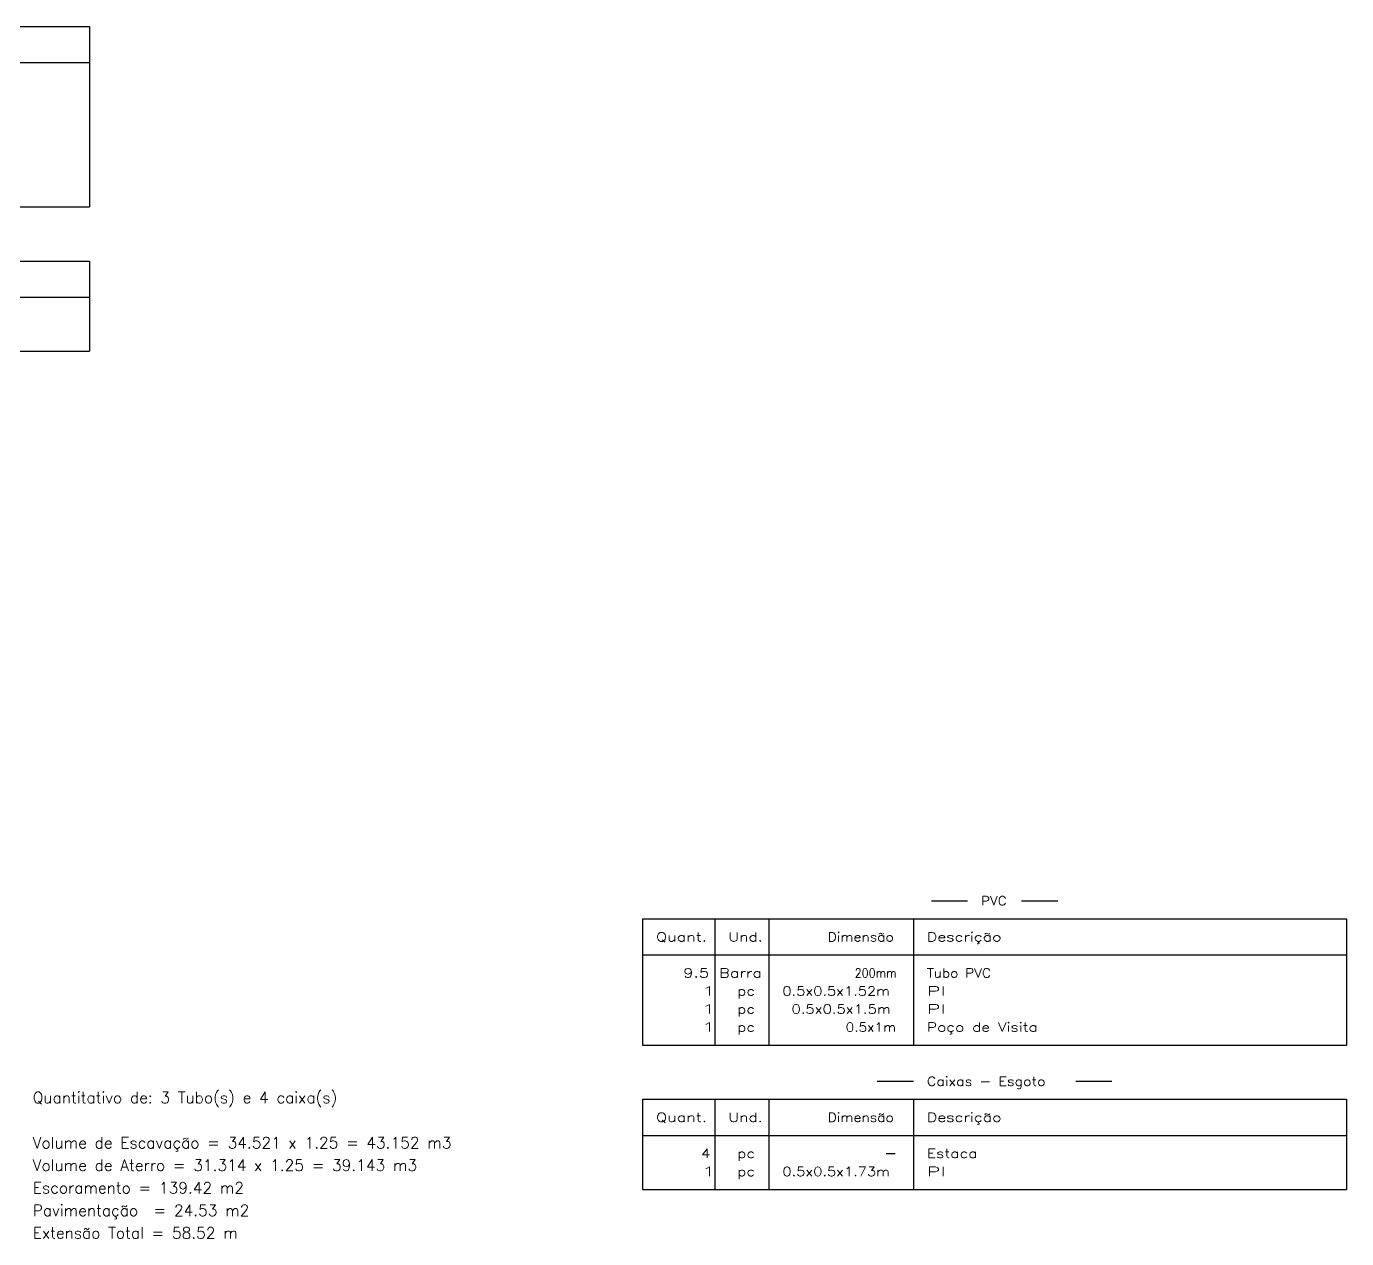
# Model space of a CAD drawing. Extents: x -6997814 to 14282083, y -16 to 289481930.
# Drawn here: x 363740.4 to 363857.4, y 7351826.5 to 7351933.9 of the extents above; entities that cross this region are included whole.
import ezdxf

# ---------------------------------------------------------------- set-up
doc = ezdxf.new("R2010")
doc.units = 0
doc.header["$LTSCALE"] = 6.5
doc.layers.add('LISTAGEM_LINHA', color=7, linetype='CONTINUOUS')
doc.layers.add('LISTAGEM_TEXTO', color=7, linetype='CONTINUOUS')
doc.styles.add('ROMANS', font='romans.shx')

msp = doc.modelspace()

# ---------------------------------------------------------------- linework, layer by layer
at = {"layer": 'LISTAGEM_LINHA', "lineweight": -2}
for p, q in [((363683.58557, 7351933.92265), (363745.98557, 7351933.92265)), ((363745.98557, 7351933.92265), (363745.9856, 7351917.9227)), ((363683.58557, 7351930.72265), (363745.98557, 7351930.72265)), ((363683.58557, 7351917.92265), (363745.98557, 7351917.92265)), ((363683.58557, 7351913.12265), (363745.98557, 7351913.12265)), ((363745.98557, 7351913.12265), (363745.9856, 7351905.1227)), ((363683.58557, 7351909.92265), (363745.98557, 7351909.92265)), ((363683.58557, 7351905.12265), (363745.98557, 7351905.12265)), ((363820.60004, 7351856.40372), (363823.80004, 7351856.40372)), ((363828.60004, 7351856.40372), (363831.80004, 7351856.40372)), ((363795.00004, 7351854.80372), (363795, 7351843.6037)), ((363795.00004, 7351854.80372), (363857.40004, 7351854.80372)), ((363801.40004, 7351854.80372), (363801.4, 7351843.6037)), ((363806.20004, 7351854.80372), (363806.2, 7351843.6037)), ((363819.00004, 7351854.80372), (363819, 7351843.6037)), ((363857.40004, 7351854.80372), (363857.4, 7351843.6037)), ((363795.00004, 7351851.60372), (363857.40004, 7351851.60372)), ((363795.00004, 7351843.60372), (363857.40004, 7351843.60372)), ((363815.80004, 7351840.40372), (363819.00004, 7351840.40372)), ((363833.40004, 7351840.40372), (363836.60004, 7351840.40372)), ((363795.00004, 7351838.80372), (363795, 7351830.8037)), ((363795.00004, 7351838.80372), (363857.40004, 7351838.80372)), ((363801.40004, 7351838.80372), (363801.4, 7351830.8037)), ((363806.20004, 7351838.80372), (363806.2, 7351830.8037)), ((363819.00004, 7351838.80372), (363819, 7351830.8037)), ((363857.40004, 7351838.80372), (363857.4, 7351830.8037)), ((363795.00004, 7351835.60372), (363857.40004, 7351835.60372)), ((363816.60004, 7351834.00372), (363817.40004, 7351834.00372)), ((363795.00004, 7351830.80372), (363857.40004, 7351830.80372))]:
    msp.add_line(p, q, dxfattribs=at)

# ---------------------------------------------------------------- texts
at = {"layer": 'LISTAGEM_TEXTO', "lineweight": -2, "style": 'ROMANS'}
for s, width, p in [('PVC', 1.105263, (363825.00004, 7351856.00372)), ('Quant.', 1.298969, (363796.20004, 7351852.80372)), ('Und.', 1.272727, (363802.60004, 7351852.80372)), ('Dimensão', 1.135135, (363811.40004, 7351852.80372)), ('Descrição', 1.277027, (363820.20004, 7351852.80372)), ('9.5', 1.340426, (363798.60004, 7351849.60372)), ('Barra', 1.296296, (363801.80004, 7351849.60372)), ('200mm', 0.905172, (363813.80004, 7351849.60372)), ('Tubo PVC', 1.112583, (363820.20004, 7351849.60372)), ('1', 1.909091, (363800.20004, 7351848.00372)), ('pc', 1.235294, (363803.40004, 7351848.00372)), ('0.5x0.5x1.52m', 1.186957, (363807.40004, 7351848.00372)), ('PI', 1.68, (363820.20004, 7351848.00372)), ('1', 1.909091, (363800.20004, 7351846.40372)), ('0.5x0.5x1.5m', 1.2, (363808.20004, 7351846.40372)), ('PI', 1.68, (363820.20004, 7351846.40372)), ('pc', 1.235294, (363803.40004, 7351846.40372)), ('1', 1.909091, (363800.20004, 7351844.80372)), ('pc', 1.235294, (363803.40004, 7351844.80372)), ('0.5x1m', 1.115044, (363813.00004, 7351844.80372)), ('Poço de Visita', 1.25641, (363820.20004, 7351844.80372)), ('Caixas - Esgoto', 1.162362, (363820.20004, 7351840.00372)), ('Quant.', 1.298969, (363796.20004, 7351836.80372)), ('Und.', 1.272727, (363802.60004, 7351836.80372)), ('Dimensão', 1.135135, (363811.40004, 7351836.80372)), ('Descrição', 1.277027, (363820.20004, 7351836.80372)), ('4', 1.166667, (363800.20004, 7351833.60372)), ('Estaca', 1.26, (363820.20004, 7351833.60372)), ('pc', 1.235294, (363803.40004, 7351833.60372)), ('1', 1.909091, (363800.20004, 7351832.00372)), ('pc', 1.235294, (363803.40004, 7351832.00372)), ('0.5x0.5x1.73m', 1.186957, (363807.40004, 7351832.00372)), ('PI', 1.68, (363820.20004, 7351832.00372))]:
    msp.add_text(s, height=0.8, dxfattribs=dict(at, width=width)).set_placement(p)
at = {"layer": 'LISTAGEM_TEXTO', "color": 7, "lineweight": -2, "style": 'ROMANS'}
for s, p in [('Quantitativo de: 3 Tubo(s) e 4 caixa(s)', (363740.94762, 7351838.45562)), ('Volume de Escavação = 34.521 x 1.25 = 43.152 m3', (363740.94762, 7351834.45562)), ('Volume de Aterro = 31.314 x 1.25 = 39.143 m3', (363740.94762, 7351832.45562)), ('Escoramento = 139.42 m2', (363740.94762, 7351830.45562)), ('Pavimentação  = 24.53 m2', (363740.94762, 7351828.45562)), ('Extensão Total = 58.52 m', (363740.94762, 7351826.45562))]:
    msp.add_text(s, height=1, dxfattribs=at).set_placement(p)

doc.saveas('drawing.dxf')
